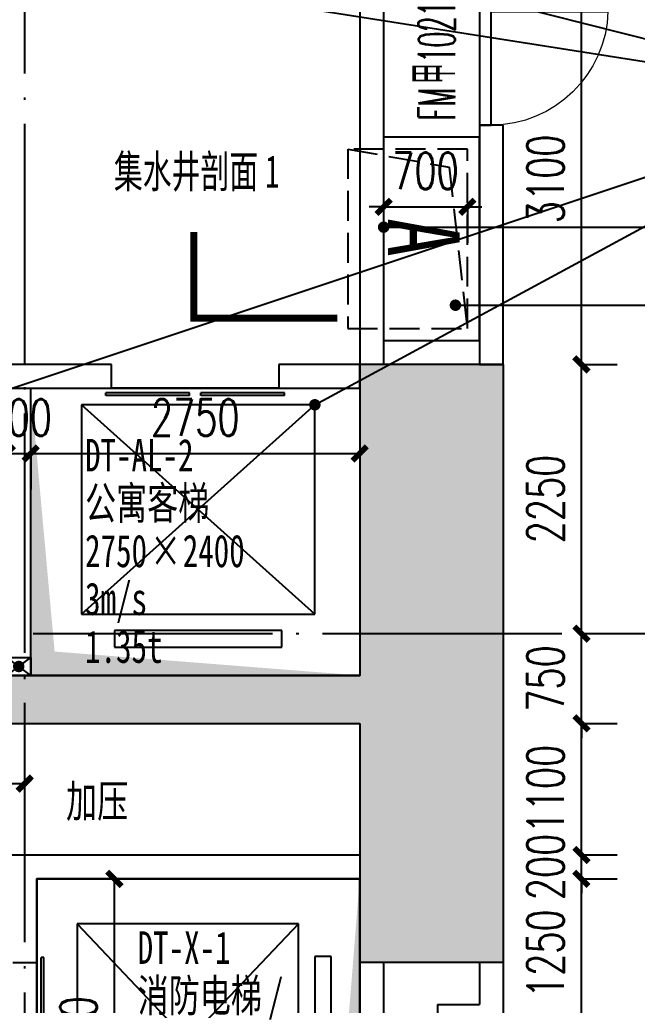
# Model space of a CAD drawing. Header units: millimetres. Extents: x 12325263 to 13848842, y -1463133 to 573208.
# Drawn here: x 12571355 to 12576517, y -1364193 to -1355956 of the extents above; entities that cross this region are included whole.
import ezdxf

# ---------------------------------------------------------------- set-up
doc = ezdxf.new("R2010")
doc.units = ezdxf.units.MM
doc.header["$LTSCALE"] = 1000
doc.linetypes.add('DASH', pattern=[0.35, 0.25, -0.1])
doc.linetypes.add('DOTE', pattern=[2.42, 2, -0.2, 0.02, -0.2])
for name, color, linetype in [('A-ANNO-DIMS', 83, 'Continuous'), ('A-ANNO-SYMB', 3, 'Continuous'), ('A-ANNO-TEXT', 7, 'Continuous'), ('A-AXIS', 16, 'DOTE'), ('A-DOOR', 2, 'Continuous'), ('A-FLOR-EVTR', 2, 'Continuous'), ('A-WALL', 5, 'Continuous'), ('A-WALL-PATT', 8, 'Continuous'), ('A_WALL(防火墙)', 151, 'Continuous'), ('AXIS', 3, 'Continuous'), ('DOOR_FIRE', 1, 'Continuous'), ('DOOR_FIRE_TEXT', 7, 'Continuous'), ('J-集水井', 40, 'Continuous'), ('PUB_DIM', 83, 'Continuous'), ('建筑-楼板开洞', 251, 'Continuous'), ('水沟+分水线', 133, 'Continuous')]:
    doc.layers.add(name, color=color, linetype=linetype)
doc.styles.add('-黑体', font='simhei.ttf')
doc.styles.add('_TCH_DIM_T3', font='SIMPLEX.shx', dxfattribs={"width": 0.705882, "bigfont": 'GBCBIG.shx'})
doc.styles.add('_TCH_WINDOW', font='SIMPLEX', dxfattribs={"width": 0.7, "height": 3.5, "bigfont": 'GBCBIG'})
doc.styles.add('TITXV', font='', dxfattribs={"width": 0.7})
doc.styles.add('宋体', font='', dxfattribs={"width": 0.65})
doc.styles.get('TITXV').set_extended_font_data('SimSun')
doc.styles.get('宋体').set_extended_font_data('SimSun')
doc.dimstyles.new('_TCH_ARCH&&120', dxfattribs={"dimtxt": 306, "dimasz": 120, "dimexe": 300, "dimexo": 360, "dimgap": 147, "dimtad": 1, "dimdec": 0, "dimzin": 0, "dimdsep": 46, "dimtxsty": '_TCH_DIM_T3', "dimblk": 'ARCHTICK', "dimcen": 0.09, "dimclrt": 7, "dimazin": 2, "dimtfac": 1, "dimtdec": 0, "dimtix": 1, "dimtmove": 2, "dimatfit": 3, "dimfxl": 1, "dimfxlon": 1, "dimtolj": 1, "dimtzin": 0, "dimarcsym": 0})

# ---------------------------------------------------------------- blocks, each defined once
blk = doc.blocks.new('asdgadfg')
at = {"layer": 'A-WALL-PATT'}
for points in [[(-30100, 27050), (-30100, 24450), (-29700, 24316.7), (-28900, 24450), (-28900, 27050)], [(-35800, 24450), (-37000, 24050), (-30100, 24050), (-29700, 24316.7), (-30100, 24450)], [(-29700, 24316.7), (-30100, 24050), (-30100, 22050), (-28900, 22050), (-28900, 24450)]]:
    blk.add_hatch(color=256, dxfattribs=at).paths.add_polyline_path(points)
at = {"layer": 'A-WALL'}
for p, q in [((-30100, 27050), (-30100, 24450)), ((-28900, 27050), (-30100, 27050)), ((-28900, 27050), (-28900, 24450)), ((-35800, 24450), (-30100, 24450)), ((-28900, 24450), (-28900, 22050)), ((-37000, 24050), (-30100, 24050)), ((-30100, 24050), (-30100, 22050)), ((-28900, 22050), (-30100, 22050))]:
    blk.add_line(p, q, dxfattribs=at)
blk = doc.blocks.new('_ArchTick')
at = {"color": 0, "linetype": 'ByBlock', "const_width": 0.4}
blk.add_lwpolyline([(-0.5, -0.5), (0.5, 0.5)], dxfattribs=at)
blk = doc.blocks.new('*D5329')
at = {"layer": 'A-ANNO-DIMS', "color": 0, "lineweight": -2, "transparency": 16777216}
for p, q in [((311.5, 375), (612.5, 375)), ((312.5, -2325), (312.5, 375)), ((311.5, -2325), (612.5, -2325))]:
    blk.add_line(p, q, dxfattribs=at)
at = {"layer": 'Defpoints', "color": 0, "transparency": 16777216}
for p in [(-337.5, 375), (312.5, 375), (-337.5, -2325)]:
    blk.add_point(p, dxfattribs=at)
at = {"layer": 'A-ANNO-DIMS', "color": 0, "lineweight": -2, "transparency": 16777216, "xscale": 120, "yscale": 120, "zscale": 120}
for p, rotation in [((312.5, 375), 90), ((312.5, -2325), 270)]:
    blk.add_blockref('_ArchTick', p, dxfattribs=dict(at, rotation=rotation))
at = {"layer": 'A-ANNO-DIMS', "color": 7, "transparency": 16777216, "insert": (12.5, -975), "char_height": 306, "attachment_point": 5, "rotation": 90, "style": '_TCH_DIM_T3'}
blk.add_mtext('\\A1;2700', dxfattribs=at)
blk = doc.blocks.new('*D5330')
at = {"layer": 'A-ANNO-DIMS', "color": 0, "lineweight": -2, "transparency": 16777216}
for p, q in [((312.5, -2325), (312.5, -2205)), ((311.5, -2325), (612.5, -2325)), ((312.5, -2525), (312.5, -2325)), ((311.5, -2525), (612.5, -2525)), ((312.5, -2525), (312.5, -2645))]:
    blk.add_line(p, q, dxfattribs=at)
at = {"layer": 'Defpoints', "color": 0, "transparency": 16777216}
for p in [(-337.5, -2325), (312.5, -2325), (-337.5, -2525)]:
    blk.add_point(p, dxfattribs=at)
at = {"layer": 'A-ANNO-DIMS', "color": 0, "lineweight": -2, "transparency": 16777216, "xscale": 120, "yscale": 120, "zscale": 120}
for p, rotation in [((312.5, -2325), 270), ((312.5, -2525), 90)]:
    blk.add_blockref('_ArchTick', p, dxfattribs=dict(at, rotation=rotation))
at = {"layer": 'A-ANNO-DIMS', "color": 7, "transparency": 16777216, "insert": (12.5, -2425), "char_height": 306, "attachment_point": 5, "rotation": 90, "style": '_TCH_DIM_T3'}
blk.add_mtext('\\A1;200', dxfattribs=at)
blk = doc.blocks.new('*D5331')
at = {"layer": 'A-ANNO-DIMS', "color": 0, "lineweight": -2, "transparency": 16777216}
for p, q in [((311.5, -2525), (612.5, -2525)), ((312.5, -5225), (312.5, -2525)), ((311.5, -5225), (612.5, -5225))]:
    blk.add_line(p, q, dxfattribs=at)
at = {"layer": 'Defpoints', "color": 0, "transparency": 16777216}
for p in [(-337.5, -2525), (312.5, -2525), (-337.5, -5225)]:
    blk.add_point(p, dxfattribs=at)
at = {"layer": 'A-ANNO-DIMS', "color": 0, "lineweight": -2, "transparency": 16777216, "xscale": 120, "yscale": 120, "zscale": 120}
for p, rotation in [((312.5, -2525), 90), ((312.5, -5225), 270)]:
    blk.add_blockref('_ArchTick', p, dxfattribs=dict(at, rotation=rotation))
at = {"layer": 'A-ANNO-DIMS', "color": 7, "transparency": 16777216, "insert": (12.5, -3875), "char_height": 306, "attachment_point": 5, "rotation": 90, "style": '_TCH_DIM_T3'}
blk.add_mtext('\\A1;2700', dxfattribs=at)
blk = doc.blocks.new('*D5332')
at = {"layer": 'A-ANNO-DIMS', "color": 0, "lineweight": -2, "transparency": 16777216}
for p, q in [((-337.5, -2783.2), (-337.5, -3084.2)), ((-337.5, -2784.2), (2362.5, -2784.2)), ((2362.5, -2783.2), (2362.5, -3084.2))]:
    blk.add_line(p, q, dxfattribs=at)
at = {"layer": 'Defpoints', "color": 0, "transparency": 16777216}
for p in [(-337.5, -2325), (2362.5, -2325), (2362.5, -2784.2)]:
    blk.add_point(p, dxfattribs=at)
at = {"layer": 'A-ANNO-DIMS', "color": 0, "lineweight": -2, "transparency": 16777216, "xscale": 120, "yscale": 120, "zscale": 120, "rotation": 180}
blk.add_blockref('_ArchTick', (-337.5, -2784.2), dxfattribs=at)
at = {"layer": 'A-ANNO-DIMS', "color": 0, "lineweight": -2, "transparency": 16777216, "xscale": 120, "yscale": 120, "zscale": 120}
blk.add_blockref('_ArchTick', (2362.5, -2784.2), dxfattribs=at)
at = {"layer": 'A-ANNO-DIMS', "color": 7, "transparency": 16777216, "insert": (1012.5, -2484.2), "char_height": 306, "attachment_point": 5, "style": '_TCH_DIM_T3'}
blk.add_mtext('\\A1;2700', dxfattribs=at)
blk = doc.blocks.new('dfgsdfgsg')
at = {"layer": 'J-集水井', "color": 251, "linetype": 'Continuous'}
blk.add_lwpolyline([(1600, 1100), (-100, 1100), (-100, 300), (1600, 300)], close=True, dxfattribs=at)
at = {"layer": 'J-集水井', "linetype": 'DASH'}
blk.add_lwpolyline([(1500, 1000), (0, 1000), (0, 0), (1500, 0)], close=True, dxfattribs=at)
for points in [[(0, 0), (151.4, 847.2), (1500, 1000)], [(0, 300), (1500, 300)]]:
    blk.add_lwpolyline(points, dxfattribs=at)
at = {"layer": 'J-集水井', "color": 7, "style": '-黑体', "width": 0.8}
blk.add_text('A', height=600, rotation=0, dxfattribs=at).set_placement((575.4, 336.1))
blk = doc.blocks.new('*D5314')
at = {"layer": 'A-ANNO-DIMS', "color": 0, "lineweight": -2, "transparency": 16777216}
for p, q in [((-200, -5094.6), (-320, -5094.6)), ((-200, -5093.6), (-200, -5394.6)), ((-200, -5094.6), (0, -5094.6)), ((0, -5093.6), (0, -5394.6)), ((0, -5094.6), (120, -5094.6))]:
    blk.add_line(p, q, dxfattribs=at)
at = {"layer": 'Defpoints', "color": 0, "transparency": 16777216}
for p in [(-200, -4550), (0, -4550), (0, -5094.6)]:
    blk.add_point(p, dxfattribs=at)
at = {"layer": 'A-ANNO-DIMS', "color": 0, "lineweight": -2, "transparency": 16777216, "xscale": 120, "yscale": 120, "zscale": 120}
blk.add_blockref('_ArchTick', (-200, -5094.6), dxfattribs=at)
at = {"layer": 'A-ANNO-DIMS', "color": 0, "lineweight": -2, "transparency": 16777216, "xscale": 120, "yscale": 120, "zscale": 120, "rotation": 180}
blk.add_blockref('_ArchTick', (0, -5094.6), dxfattribs=at)
at = {"layer": 'A-ANNO-DIMS', "color": 7, "transparency": 16777216, "insert": (-100, -4794.6), "char_height": 306, "attachment_point": 5, "style": '_TCH_DIM_T3'}
blk.add_mtext('\\A1;200', dxfattribs=at)
blk = doc.blocks.new('*D5315')
at = {"layer": 'A-ANNO-DIMS', "color": 0, "lineweight": -2, "transparency": 16777216}
for p, q in [((0, -5093.6), (0, -5394.6)), ((0, -5094.6), (2750, -5094.6)), ((2750, -5093.6), (2750, -5394.6))]:
    blk.add_line(p, q, dxfattribs=at)
at = {"layer": 'Defpoints', "color": 0, "transparency": 16777216}
for p in [(0, -4550), (2750, -4550), (2750, -5094.6)]:
    blk.add_point(p, dxfattribs=at)
at = {"layer": 'A-ANNO-DIMS', "color": 0, "lineweight": -2, "transparency": 16777216, "xscale": 120, "yscale": 120, "zscale": 120, "rotation": 180}
blk.add_blockref('_ArchTick', (0, -5094.6), dxfattribs=at)
at = {"layer": 'A-ANNO-DIMS', "color": 0, "lineweight": -2, "transparency": 16777216, "xscale": 120, "yscale": 120, "zscale": 120}
blk.add_blockref('_ArchTick', (2750, -5094.6), dxfattribs=at)
at = {"layer": 'A-ANNO-DIMS', "color": 7, "transparency": 16777216, "insert": (1375, -4794.6), "char_height": 306, "attachment_point": 5, "style": '_TCH_DIM_T3'}
blk.add_mtext('\\A1;2750', dxfattribs=at)
blk = doc.blocks.new('asdfadfadgf')
for p, q in [((0, 100), (150, 300)), ((0, 300), (150, 100))]:
    blk.add_line(p, q)
blk.add_lwpolyline([(150, 300), (150, 100), (0, 100), (0, 300)], close=True)
blk = doc.blocks.new('qlzw')
at = {"layer": 'A-AXIS'}
for p, q in [((12437966.8, 979489.8), (12437966.8, 1082089.8)), ((12411416.8, 1020789.8), (12486866.8, 1020789.8))]:
    blk.add_line(p, q, dxfattribs=at)
blk = doc.blocks.new('*D3300')
at = {"layer": 'A-ANNO-DIMS', "color": 0, "lineweight": -2, "transparency": 16777216}
for p, q in [((12574396.8, -1357520), (12574276.8, -1357520)), ((12574396.8, -1357519), (12574396.8, -1357820)), ((12574396.8, -1357520), (12575096.8, -1357520)), ((12575096.8, -1357519), (12575096.8, -1357820)), ((12575096.8, -1357520), (12575216.8, -1357520))]:
    blk.add_line(p, q, dxfattribs=at)
at = {"layer": 'Defpoints', "color": 0, "transparency": 16777216}
for p in [(12574396.8, -1357036.8), (12575096.8, -1357036.8), (12575096.8, -1357520)]:
    blk.add_point(p, dxfattribs=at)
at = {"layer": 'A-ANNO-DIMS', "color": 0, "lineweight": -2, "transparency": 16777216, "xscale": 120, "yscale": 120, "zscale": 120}
blk.add_blockref('_ArchTick', (12574396.8, -1357520), dxfattribs=at)
at = {"layer": 'A-ANNO-DIMS', "color": 0, "lineweight": -2, "transparency": 16777216, "xscale": 120, "yscale": 120, "zscale": 120, "rotation": 180}
blk.add_blockref('_ArchTick', (12575096.8, -1357520), dxfattribs=at)
at = {"layer": 'A-ANNO-DIMS', "color": 7, "transparency": 16777216, "insert": (12574746.8, -1357220), "char_height": 306, "attachment_point": 5, "style": '_TCH_DIM_T3'}
blk.add_mtext('\\A1;700', dxfattribs=at)
blk = doc.blocks.new('*D3401')
at = {"layer": 'A-ANNO-DIMS', "color": 0, "lineweight": -2, "transparency": 16777216}
for p, q in [((12570096.8, -1362341), (12570096.8, -1362040)), ((12571396.8, -1362341), (12571396.8, -1362040)), ((12570096.8, -1362340), (12571396.8, -1362340))]:
    blk.add_line(p, q, dxfattribs=at)
at = {"layer": 'Defpoints', "color": 0, "transparency": 16777216}
for p in [(12571396.8, -1362340), (12570096.8, -1362936.8), (12571396.8, -1362936.8)]:
    blk.add_point(p, dxfattribs=at)
at = {"layer": 'A-ANNO-DIMS', "color": 0, "lineweight": -2, "transparency": 16777216, "xscale": 120, "yscale": 120, "zscale": 120, "rotation": 180}
blk.add_blockref('_ArchTick', (12570096.8, -1362340), dxfattribs=at)
at = {"layer": 'A-ANNO-DIMS', "color": 0, "lineweight": -2, "transparency": 16777216, "xscale": 120, "yscale": 120, "zscale": 120}
blk.add_blockref('_ArchTick', (12571396.8, -1362340), dxfattribs=at)
at = {"layer": 'A-ANNO-DIMS', "color": 7, "transparency": 16777216, "insert": (12570746.8, -1362040), "char_height": 306, "attachment_point": 5, "style": '_TCH_DIM_T3'}
blk.add_mtext('\\A1;1300', dxfattribs=at)
blk = doc.blocks.new('*D3496')
at = {"layer": 'Defpoints', "color": 0, "transparency": 16777216}
for p in [(12575396.8, -1355736.8), (12576050, -1355736.8), (12575396.8, -1358836.8)]:
    blk.add_point(p, dxfattribs=at)
at = {"layer": 'PUB_DIM', "color": 0, "lineweight": -2, "transparency": 16777216}
for p, q in [((12576049, -1355736.8), (12576350, -1355736.8)), ((12576050, -1358836.8), (12576050, -1355736.8)), ((12576049, -1358836.8), (12576350, -1358836.8))]:
    blk.add_line(p, q, dxfattribs=at)
at = {"layer": 'PUB_DIM', "color": 0, "lineweight": -2, "transparency": 16777216, "xscale": 120, "yscale": 120, "zscale": 120}
for p, rotation in [((12576050, -1355736.8), 90), ((12576050, -1358836.8), 270)]:
    blk.add_blockref('_ArchTick', p, dxfattribs=dict(at, rotation=rotation))
at = {"layer": 'PUB_DIM', "color": 7, "transparency": 16777216, "insert": (12575750, -1357286.8), "char_height": 306, "attachment_point": 5, "rotation": 90, "style": '_TCH_DIM_T3'}
blk.add_mtext('\\A1;3100', dxfattribs=at)
blk = doc.blocks.new('*D3497')
at = {"layer": 'Defpoints', "color": 0, "transparency": 16777216}
for p in [(12575396.8, -1358836.8), (12576050, -1358836.8), (12575396.8, -1361086.8)]:
    blk.add_point(p, dxfattribs=at)
at = {"layer": 'PUB_DIM', "color": 0, "lineweight": -2, "transparency": 16777216}
for p, q in [((12576049, -1358836.8), (12576350, -1358836.8)), ((12576050, -1361086.8), (12576050, -1358836.8)), ((12576049, -1361086.8), (12576350, -1361086.8))]:
    blk.add_line(p, q, dxfattribs=at)
at = {"layer": 'PUB_DIM', "color": 0, "lineweight": -2, "transparency": 16777216, "xscale": 120, "yscale": 120, "zscale": 120}
for p, rotation in [((12576050, -1358836.8), 90), ((12576050, -1361086.8), 270)]:
    blk.add_blockref('_ArchTick', p, dxfattribs=dict(at, rotation=rotation))
at = {"layer": 'PUB_DIM', "color": 7, "transparency": 16777216, "insert": (12575750, -1359961.8), "char_height": 306, "attachment_point": 5, "rotation": 90, "style": '_TCH_DIM_T3'}
blk.add_mtext('\\A1;2250', dxfattribs=at)
blk = doc.blocks.new('*D3498')
at = {"layer": 'Defpoints', "color": 0, "transparency": 16777216}
for p in [(12575396.8, -1361086.8), (12576050, -1361086.8), (12575396.8, -1361836.8)]:
    blk.add_point(p, dxfattribs=at)
at = {"layer": 'PUB_DIM', "color": 0, "lineweight": -2, "transparency": 16777216}
for p, q in [((12576050, -1361086.8), (12576050, -1360966.8)), ((12576049, -1361086.8), (12576350, -1361086.8)), ((12576050, -1361836.8), (12576050, -1361086.8)), ((12576049, -1361836.8), (12576350, -1361836.8)), ((12576050, -1361836.8), (12576050, -1361956.8))]:
    blk.add_line(p, q, dxfattribs=at)
at = {"layer": 'PUB_DIM', "color": 0, "lineweight": -2, "transparency": 16777216, "xscale": 120, "yscale": 120, "zscale": 120}
for p, rotation in [((12576050, -1361086.8), 270), ((12576050, -1361836.8), 90)]:
    blk.add_blockref('_ArchTick', p, dxfattribs=dict(at, rotation=rotation))
at = {"layer": 'PUB_DIM', "color": 7, "transparency": 16777216, "insert": (12575750, -1361461.8), "char_height": 306, "attachment_point": 5, "rotation": 90, "style": '_TCH_DIM_T3'}
blk.add_mtext('\\A1;750', dxfattribs=at)
blk = doc.blocks.new('*D3499')
at = {"layer": 'Defpoints', "color": 0, "transparency": 16777216}
for p in [(12575396.8, -1361836.8), (12576050, -1361836.8), (12575396.8, -1362936.8)]:
    blk.add_point(p, dxfattribs=at)
at = {"layer": 'PUB_DIM', "color": 0, "lineweight": -2, "transparency": 16777216}
for p, q in [((12576049, -1361836.8), (12576350, -1361836.8)), ((12576050, -1362936.8), (12576050, -1361836.8)), ((12576049, -1362936.8), (12576350, -1362936.8))]:
    blk.add_line(p, q, dxfattribs=at)
at = {"layer": 'PUB_DIM', "color": 0, "lineweight": -2, "transparency": 16777216, "xscale": 120, "yscale": 120, "zscale": 120}
for p, rotation in [((12576050, -1361836.8), 90), ((12576050, -1362936.8), 270)]:
    blk.add_blockref('_ArchTick', p, dxfattribs=dict(at, rotation=rotation))
at = {"layer": 'PUB_DIM', "color": 7, "transparency": 16777216, "insert": (12575750, -1362386.8), "char_height": 306, "attachment_point": 5, "rotation": 90, "style": '_TCH_DIM_T3'}
blk.add_mtext('\\A1;1100', dxfattribs=at)
blk = doc.blocks.new('*D3500')
at = {"layer": 'Defpoints', "color": 0, "transparency": 16777216}
for p in [(12575396.8, -1362936.8), (12576050, -1362936.8), (12575396.8, -1363136.8)]:
    blk.add_point(p, dxfattribs=at)
at = {"layer": 'PUB_DIM', "color": 0, "lineweight": -2, "transparency": 16777216}
for p, q in [((12576050, -1362936.8), (12576050, -1362816.8)), ((12576049, -1362936.8), (12576350, -1362936.8)), ((12576050, -1363136.8), (12576050, -1362936.8)), ((12576049, -1363136.8), (12576350, -1363136.8)), ((12576050, -1363136.8), (12576050, -1363256.8))]:
    blk.add_line(p, q, dxfattribs=at)
at = {"layer": 'PUB_DIM', "color": 0, "lineweight": -2, "transparency": 16777216, "xscale": 120, "yscale": 120, "zscale": 120}
for p, rotation in [((12576050, -1362936.8), 270), ((12576050, -1363136.8), 90)]:
    blk.add_blockref('_ArchTick', p, dxfattribs=dict(at, rotation=rotation))
at = {"layer": 'PUB_DIM', "color": 7, "transparency": 16777216, "insert": (12575750, -1363036.8), "char_height": 306, "attachment_point": 5, "rotation": 90, "style": '_TCH_DIM_T3'}
blk.add_mtext('\\A1;200', dxfattribs=at)
blk = doc.blocks.new('*D3501')
at = {"layer": 'Defpoints', "color": 0, "transparency": 16777216}
for p in [(12575396.8, -1363136.8), (12576050, -1363136.8), (12575396.8, -1364386.8)]:
    blk.add_point(p, dxfattribs=at)
at = {"layer": 'PUB_DIM', "color": 0, "lineweight": -2, "transparency": 16777216}
for p, q in [((12576049, -1363136.8), (12576350, -1363136.8)), ((12576050, -1364386.8), (12576050, -1363136.8)), ((12576049, -1364386.8), (12576350, -1364386.8))]:
    blk.add_line(p, q, dxfattribs=at)
at = {"layer": 'PUB_DIM', "color": 0, "lineweight": -2, "transparency": 16777216, "xscale": 120, "yscale": 120, "zscale": 120}
for p, rotation in [((12576050, -1363136.8), 90), ((12576050, -1364386.8), 270)]:
    blk.add_blockref('_ArchTick', p, dxfattribs=dict(at, rotation=rotation))
at = {"layer": 'PUB_DIM', "color": 7, "transparency": 16777216, "insert": (12575750, -1363761.8), "char_height": 306, "attachment_point": 5, "rotation": 90, "style": '_TCH_DIM_T3'}
blk.add_mtext('\\A1;1250', dxfattribs=at)
blk = doc.blocks.new('$DORLIB2D$00000127')
at = {"color": 0}
for points in [[(-0.5333, 0.7949), (-0.5333, 0.6904)], [(-0.0333, 0.7949), (-0.5333, 0.7949)], [(-0.0333, 0.7949), (-0.0333, 0.6904)], [(0.5333, 0.7949), (0.0333, 0.7949)], [(0.0333, 0.7949), (0.0333, 0.6904)], [(0.5333, 0.7949), (0.5333, 0.6904)], [(-0.0333, 0.6904), (-0.5333, 0.6904)], [(0.5333, 0.6904), (0.0333, 0.6904)], [(0.5, 0.5), (-0.5, 0.5)]]:
    blk.add_lwpolyline(points, dxfattribs=at)
blk = doc.blocks.new('$DorLib2D$00000001')
for p, q in [((0.45, 0.975), (0.5, 0.975)), ((0.45, 0), (0.45, 0.975)), ((0.5, 0), (0.5, 0.975)), ((0.5, 0), (0.45, 0))]:
    blk.add_line(p, q)
at = {"lineweight": 13}
blk.add_arc((0.475, 0), 0.975, 91.46928, 180, dxfattribs=at)
blk = doc.blocks.new('asdfadsgdsfgf')
at = {"layer": '建筑-楼板开洞'}
h = blk.add_hatch(color=256, dxfattribs=at)
h.dxf.hatch_style = 1
h.paths.add_polyline_path([(2362.5, 375), (2362.5, -2325), (-337.5, -2325), (2162.5, -2125)])
h = blk.add_hatch(color=256, dxfattribs=at)
h.dxf.hatch_style = 1
h.paths.add_polyline_path([(2362.5, -2525), (2362.5, -5225), (-337.5, -5225), (2162.5, -5025)])
at = {"layer": 'A-FLOR-EVTR'}
for p, q in [((1850, 0), (0, 0)), ((0, 0), (0, -1950)), ((1850, 0), (0, -1950)), ((0, 0), (1850, -1950)), ((1850, -1950), (1850, 0)), ((2125, -275), (1987.5, -275)), ((1987.5, -275), (1987.5, -1675)), ((2125, -1675), (2125, -275)), ((1987.5, -1675), (2125, -1675)), ((0, -1950), (1850, -1950)), ((1850, -2900), (0, -2900)), ((0, -2900), (0, -4850)), ((1850, -2900), (0, -4850)), ((0, -2900), (1850, -4850)), ((1850, -4850), (1850, -2900)), ((2125, -3175), (1987.5, -3175)), ((1987.5, -3175), (1987.5, -4575)), ((2125, -4575), (2125, -3175)), ((1987.5, -4575), (2125, -4575)), ((0, -4850), (1850, -4850))]:
    blk.add_line(p, q, dxfattribs=at)
for points in [[(2362.5, -2325), (2362.5, 375), (-337.5, 375), (-337.5, -2325)], [(2362.5, -5225), (2362.5, -2525), (-337.5, -2525), (-337.5, -5225)]]:
    blk.add_lwpolyline(points, close=True, dxfattribs=at)
at = {"layer": 'A-ANNO-TEXT', "style": 'TITXV', "width": 0.7}
for s, p in [('DT-X-1', (506.2, -335.2)), ('消防电梯', (506.2, -735.2)), ('/', (1595, -735.2)), ('无障碍电梯', (506.2, -1135.2)), ('2700', (506.2, -1535.2)), ('×', (1050.6, -1535.2)), ('2700', (1322.8, -1535.2)), ('5m/s', (506.2, -1935.2)), ('1.6t', (506.2, -2335.2)), ('DT-X-2', (506.2, -3209)), ('消防电梯', (506.2, -3609)), ('无障碍电梯', (642.3, -4009)), ('/', (506.2, -4009)), ('2700', (506.2, -4409)), ('×', (1050.6, -4409)), ('2700', (1322.8, -4409)), ('5m/s', (506.2, -4809)), ('1.6t', (506.2, -5209))]:
    blk.add_text(s, height=271.9, dxfattribs=at).set_placement(p)
at = {"layer": 'A-ANNO-DIMS'}
for p1, p2, distance, picture, middle in [((-337.5, -2325), (-337.5, 375), -650, '*D5329', (12.5, -975)), ((-337.5, -2525), (-337.5, -2325), -650, '*D5330', (12.5, -2425)), ((-337.5, -2325), (2362.5, -2325), -459.2, '*D5332', (1012.5, -2484.2)), ((-337.5, -5225), (-337.5, -2525), -650, '*D5331', (12.5, -3875))]:
    dim = blk.add_aligned_dim(p1=p1, p2=p2, distance=distance, dimstyle='_TCH_ARCH&&120', dxfattribs=at)
    dim.commit()
    dim.dimension.update_dxf_attribs({"geometry": picture, "text_midpoint": middle})
blk = doc.blocks.new('asdfadfgf')
at = {"layer": '建筑-楼板开洞'}
h = blk.add_hatch(color=256, dxfattribs=at)
h.dxf.hatch_style = 1
h.paths.add_polyline_path([(0, -4550), (0, -6950), (2750, -6950), (200, -6750)])
at = {"layer": 'A-FLOR-EVTR'}
for p, q in [((2375, -4687.5), (425, -4687.5)), ((425, -4687.5), (425, -6437.5)), ((2375, -6437.5), (425, -4687.5)), ((2375, -4687.5), (425, -6437.5)), ((2375, -6437.5), (2375, -4687.5)), ((425, -6437.5), (2375, -6437.5)), ((2100, -6575), (700, -6575)), ((700, -6575), (700, -6712.5)), ((2100, -6712.5), (2100, -6575)), ((700, -6712.5), (2100, -6712.5))]:
    blk.add_line(p, q, dxfattribs=at)
blk.add_lwpolyline([(0, -4550), (2750, -4550), (2750, -6950), (0, -6950)], close=True, dxfattribs=at)
at = {"layer": 'A-ANNO-TEXT', "style": 'TITXV', "width": 0.7}
for s, p in [('DT-AL-2', (454.2, -5244.7)), ('公寓客梯', (454.2, -5644.7)), ('2750', (454.2, -6044.7)), ('×', (998.6, -6044.7)), ('2400', (1270.8, -6044.7)), ('3m/s', (454.2, -6444.7)), ('1.35t', (454.2, -6844.7))]:
    blk.add_text(s, height=271.9, dxfattribs=at).set_placement(p)
at = {"layer": 'A-ANNO-DIMS'}
for p1, p2, picture, middle in [((-200, -4550), (0, -4550), '*D5314', (-100, -4794.6)), ((0, -4550), (2750, -4550), '*D5315', (1375, -4794.6))]:
    dim = blk.add_aligned_dim(p1=p1, p2=p2, distance=-544.6, dimstyle='_TCH_ARCH&&120', dxfattribs=at)
    dim.commit()
    dim.dimension.update_dxf_attribs({"geometry": picture, "text_midpoint": middle})

msp = doc.modelspace()

# ---------------------------------------------------------------- hatches: boundary and pattern name
at = {"layer": 'A-WALL-PATT'}
h = msp.add_hatch(dxfattribs=at)
h.set_pattern_fill('ANSI37', color=252, scale=400)
h.set_pattern_definition([(45, (0, 0), (-449.012806, 449.012806), []), (135, (0, 0), (-449.012806, -449.012806), [])])
h.paths.add_polyline_path([(12504241.6, -1283958), (12637591.6, -1283958), (12637591.6, -1405608), (12504241.6, -1405608)])
h.paths.add_polyline_path([(12536667.4, -1284257.5), (12508912.2, -1303721.7), (12510476.6, -1305952.6), (12510476.6, -1360683.5), (12523697, -1360697.5), (12523657.2, -1398386.8), (12613949.5, -1398386.7), (12628138.6, -1317575.9), (12611264, -1314613), (12574996.8, -1314613), (12574997.8, -1307236.8), (12568296.8, -1307236.8), (12568296.8, -1310085.9), (12554779.2, -1310084.1)], flags=16)

# ---------------------------------------------------------------- linework, layer by layer
at = {"layer": 'A-ANNO-SYMB', "const_width": 60}
msp.add_lwpolyline([(12574010, -1358450), (12572810, -1358450), (12572810, -1357730)], dxfattribs=at)
at = {"layer": 'A-WALL'}
for p, q in [((12574196.8, -1355736.8), (12574196.8, -1358836.8)), ((12574396.8, -1355736.8), (12574396.8, -1358836.8)), ((12575396.8, -1356836.8), (12575196.8, -1356836.8)), ((12575196.8, -1356836.8), (12575196.8, -1358836.8)), ((12575396.8, -1358836.8), (12575396.8, -1356836.8)), ((12572121.8, -1358836.8), (12570571.8, -1358836.8)), ((12572121.8, -1359036.8), (12572121.8, -1358836.8)), ((12574196.8, -1358836.8), (12573521.8, -1358836.8)), ((12573521.8, -1358836.8), (12573521.8, -1359036.8)), ((12574396.8, -1358836.8), (12574196.8, -1358836.8)), ((12574196.8, -1359036.8), (12574196.8, -1358836.8)), ((12575196.8, -1358836.8), (12575396.8, -1358836.8)), ((12570571.8, -1359036.8), (12572121.8, -1359036.8)), ((12573521.8, -1359036.8), (12574196.8, -1359036.8)), ((12570096.8, -1362936.8), (12571396.8, -1362936.8)), ((12571396.8, -1362936.8), (12574196.8, -1362936.8)), ((12574196.8, -1362936.8), (12574196.8, -1363136.8)), ((12571496.8, -1363136.8), (12574196.8, -1363136.8)), ((12571496.8, -1363836.8), (12571496.8, -1363136.8)), ((12571296.8, -1363836.8), (12571496.8, -1363836.8)), ((12574196.8, -1363836.8), (12574196.8, -1365336.8)), ((12574396.8, -1363836.8), (12574196.8, -1363836.8)), ((12574396.8, -1363836.8), (12574396.8, -1365336.8)), ((12575196.8, -1363836.8), (12575196.8, -1364186.8)), ((12575396.8, -1363836.8), (12575196.8, -1363836.8)), ((12575396.8, -1363836.8), (12575396.8, -1364386.8)), ((12574846.8, -1364186.8), (12575196.8, -1364186.8)), ((12574846.8, -1364186.8), (12574846.8, -1365336.8))]:
    msp.add_line(p, q, dxfattribs=at)
at = {"layer": 'AXIS'}
for p, q in [((12570821.8, -1355399.3), (12578551.4, -1356616.5)), ((12573758.6, -1355399.3), (12578551.4, -1356616.5)), ((12570871.8, -1359174.3), (12578551.4, -1356616.5)), ((12573821.8, -1359174.3), (12578551.4, -1356616.5)), ((12574396.8, -1357690), (12578261, -1357690)), ((12574996.8, -1358342.3), (12578261, -1358342.3))]:
    msp.add_line(p, q, dxfattribs=at)
at = {"layer": 'AXIS', "const_width": 48}
for points in [[(12574372.8, -1357690, 1), (12574420.8, -1357690, 1)], [(12574972.8, -1358342.3, 1), (12575020.8, -1358342.3, 1)], [(12573800.7, -1359185.7, 1), (12573842.9, -1359162.9, 1)], [(12571350.9, -1361385.4, 1), (12571342.7, -1361338.1, 1)]]:
    msp.add_lwpolyline(points, format="xyb", close=True, dxfattribs=at)
at = {"layer": 'DOOR_FIRE'}
msp.add_lwpolyline([(12575296.8, -1355836.8), (12575196.8, -1355836.8), (12575196.8, -1356836.8), (12575296.8, -1356836.8)], close=True, dxfattribs=at)

# ---------------------------------------------------------------- block references
for name, p in [('asdgadfg', (12604296.8, -1385886.8)), ('asdfadfgf', (12571446.8, -1354486.8)), ('asdfadsgdsfgf', (12571834.3, -1363511.8))]:
    msp.add_blockref(name, p)
at = {"rotation": 90}
msp.add_blockref('asdfadfadgf', (12571546.8, -1361436.8), dxfattribs=at)
at = {"layer": 'A-DOOR', "xscale": 1400, "yscale": -200, "zscale": 1400}
msp.add_blockref('$DORLIB2D$00000127', (12572821.8, -1358936.8), dxfattribs=at)
at = {"layer": 'A-DOOR', "xscale": 1300, "yscale": 200, "zscale": 1300, "rotation": 270}
msp.add_blockref('$DORLIB2D$00000127', (12571396.8, -1364486.8), dxfattribs=at)
at = {"layer": 'A_WALL(防火墙)'}
msp.add_blockref('qlzw', (133430, -2381876.5), dxfattribs=at)
at = {"layer": 'DOOR_FIRE', "xscale": -1000, "yscale": 1000, "zscale": 200, "rotation": 270}
msp.add_blockref('$DorLib2D$00000001', (12575296.8, -1356336.8), dxfattribs=at)
at = {"layer": '水沟+分水线', "rotation": 270}
msp.add_blockref('dfgsdfgsg', (12574096.8, -1357036.8), dxfattribs=at)

# ---------------------------------------------------------------- texts
at = {"layer": 'A-ANNO-TEXT'}
for s, style, width, p in [('集水井剖面', '宋体', 0.65, (12572142.1, -1357360)), ('1', '宋体', 0.65, (12573405.9, -1357360)), ('加压', 'TITXV', 0.7, (12571742.5, -1362622.8))]:
    msp.add_text(s, height=271.9, dxfattribs=dict(at, style=style, width=width)).set_placement(p)
at = {"layer": 'DOOR_FIRE_TEXT', "style": '_TCH_WINDOW'}
for s, height, width, p in [('1021', 306, 0.494118, (12574994.5, -1356316.7)), ('甲', 347.2, 0.7, (12574994.5, -1356493.7)), ('FM', 306, 0.494118, (12574994.5, -1356796.1))]:
    msp.add_text(s, height=height, rotation=90, dxfattribs=dict(at, width=width)).set_placement(p)

# ---------------------------------------------------------------- dimensions: what is measured, and where the dimension line sits
at = {"layer": 'A-ANNO-DIMS'}
for p1, p2, distance, picture, middle in [((12574396.8, -1357036.8), (12575096.8, -1357036.8), -483.2, '*D3300', (12574746.8, -1357220)), ((12570096.8, -1362936.8), (12571396.8, -1362936.8), 596.8, '*D3401', (12570746.8, -1362040))]:
    dim = msp.add_aligned_dim(p1=p1, p2=p2, distance=distance, dimstyle='_TCH_ARCH&&120', dxfattribs=at)
    dim.commit()
    dim.dimension.update_dxf_attribs({"geometry": picture, "text_midpoint": middle})
at = {"layer": 'PUB_DIM'}
for p1, p2, picture, middle in [((12575396.8, -1358836.8), (12575396.8, -1355736.8), '*D3496', (12575750, -1357286.8)), ((12575396.8, -1361086.8), (12575396.8, -1358836.8), '*D3497', (12575750, -1359961.8)), ((12575396.8, -1361836.8), (12575396.8, -1361086.8), '*D3498', (12575750, -1361461.8)), ((12575396.8, -1362936.8), (12575396.8, -1361836.8), '*D3499', (12575750, -1362386.8)), ((12575396.8, -1363136.8), (12575396.8, -1362936.8), '*D3500', (12575750, -1363036.8)), ((12575396.8, -1364386.8), (12575396.8, -1363136.8), '*D3501', (12575750, -1363761.8))]:
    dim = msp.add_aligned_dim(p1=p1, p2=p2, distance=-653.2, dimstyle='_TCH_ARCH&&120', dxfattribs=at)
    dim.commit()
    dim.dimension.update_dxf_attribs({"geometry": picture, "text_midpoint": middle})

doc.saveas('drawing.dxf')
